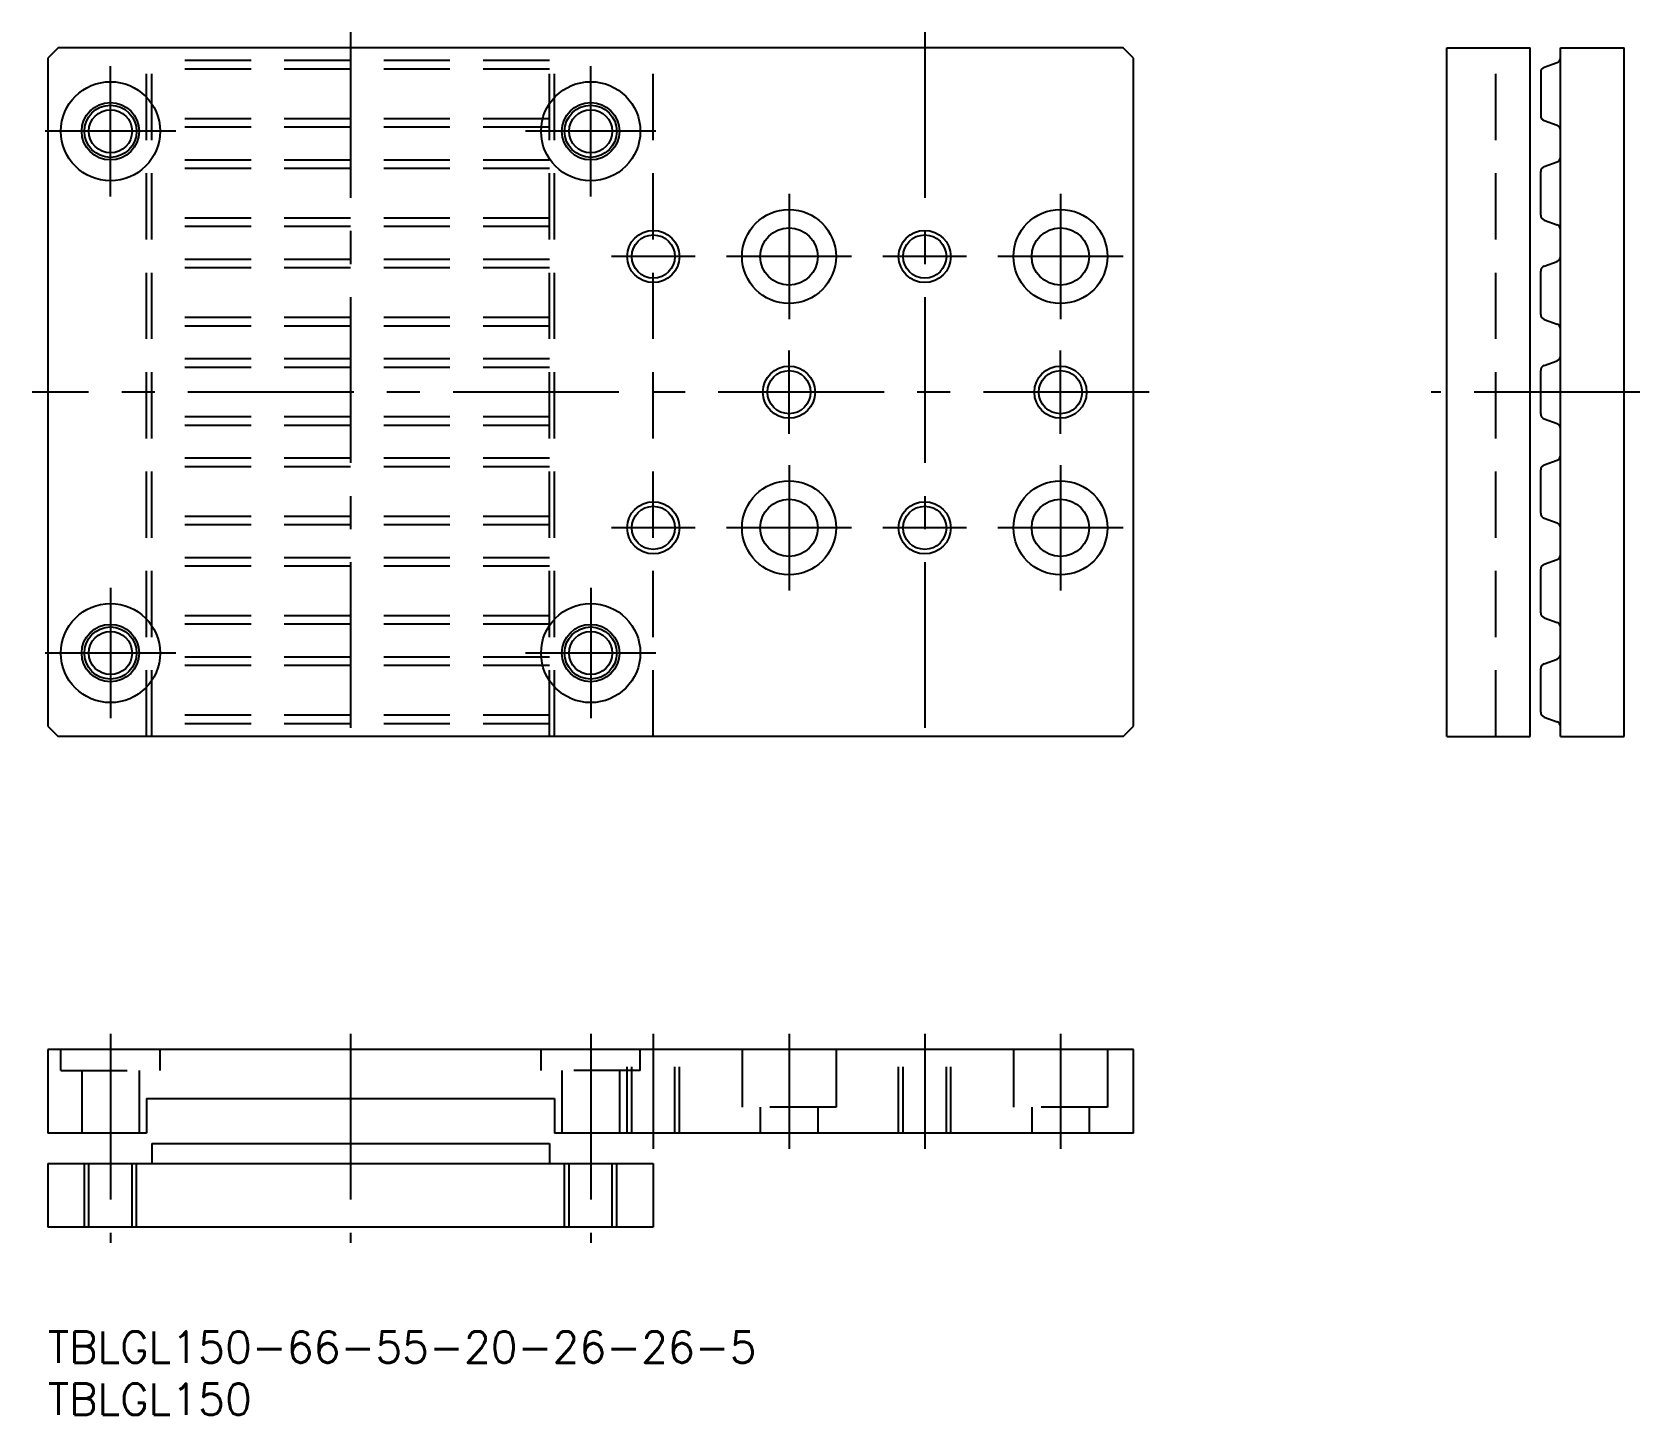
# Model space of a CAD drawing. Extents: x -2 to 152, y -8 to 124.
import ezdxf

# ---------------------------------------------------------------- set-up
doc = ezdxf.new("R2010")
doc.units = 0
doc.header["$LTSCALE"] = 0.5
doc.linetypes.add('CENTER', pattern=[50.8, 31.75, -6.35, 6.35, -6.35])
doc.linetypes.add('DASHED', pattern=[19.05, 12.7, -6.35])
for name, color, linetype in [('MSM_CENTER', 1, 'CENTER'), ('MSM_CONTINUOUS', 7, 'CONTINUOUS'), ('MSM_DASHED', 4, 'DASHED'), ('MSM_NARROW', 5, 'CONTINUOUS'), ('MSM_PART_NUMBER', 7, 'CONTINUOUS')]:
    doc.layers.add(name, color=color, linetype=linetype)
doc.styles.get("Standard").update_dxf_attribs({"font": 'txt.shx', "height": 2, "bigfont": 'bigfont.shx'})

# ---------------------------------------------------------------- blocks, each defined once
blk = doc.blocks.new('*U55')
at = {"layer": 'MSM_PART_NUMBER'}
blk.add_text('TBLGL150-66-55-20-26-26-5', height=3, dxfattribs=at).set_placement((0, -3))
blk = doc.blocks.new('*U56')
at = {"layer": 'MSM_PART_NUMBER'}
blk.add_text('TBLGL150', height=3, dxfattribs=at).set_placement((0, -8))

msp = doc.modelspace()

# ---------------------------------------------------------------- linework, layer by layer
at = {"layer": 'MSM_CENTER'}
for p, q in [((29, 124.5), (29, 55.5)), ((84, 124.5), (84, 55.5)), ((6, 108.75), (6, 121.25)), ((52, 108.75), (52, 121.25)), ((12.25, 115), (-0.25, 115)), ((58.25, 115), (45.75, 115)), ((71, 109), (71, 97)), ((97, 109), (97, 97)), ((62, 103), (54, 103)), ((77, 103), (65, 103)), ((88, 103), (80, 103)), ((103, 103), (91, 103)), ((71, 86), (71, 94)), ((97, 86), (97, 94)), ((105.5, 90), (-1.5, 90)), ((152.5, 90), (132.5, 90)), ((71, 83), (71, 71)), ((97, 83), (97, 71)), ((62, 77), (54, 77)), ((77, 77), (65, 77)), ((88, 77), (80, 77)), ((103, 77), (91, 77)), ((6, 71.25), (6, 58.75)), ((52, 71.25), (52, 58.75)), ((12.25, 65), (-0.25, 65)), ((58.25, 65), (45.75, 65)), ((6, 28.5), (6, 8.5)), ((29, 28.5), (29, 8.5)), ((52, 28.5), (52, 8.5)), ((58, 28.5), (58, 17.5)), ((71, 28.5), (71, 17.5)), ((84, 28.5), (84, 17.5)), ((97, 28.5), (97, 17.5))]:
    msp.add_line(p, q, dxfattribs=at)
at = {"layer": 'MSM_CONTINUOUS'}
for p, q in [((1, 123), (0, 122)), ((0, 122), (0, 58)), ((103, 123), (1, 123)), ((104, 122), (103, 123)), ((104, 58), (104, 122)), ((134, 57), (134, 123)), ((134, 123), (142, 123)), ((142, 57), (142, 123)), ((144.9, 57), (144.9, 123)), ((144.9, 123), (151, 123)), ((151, 57), (151, 123)), ((143, 120.66), (143, 116.49)), ((143.33, 121.13), (144.57, 121.58)), ((143.33, 116.02), (144.57, 115.57)), ((143, 106.96), (143, 111.14)), ((143.33, 111.61), (144.57, 112.06)), ((143.33, 106.49), (144.57, 106.04)), ((143.33, 102.08), (144.57, 102.53)), ((143, 97.44), (143, 101.61)), ((143.33, 96.97), (144.57, 96.52)), ((143.33, 92.56), (144.57, 93.01)), ((143, 87.91), (143, 92.09)), ((143.33, 87.44), (144.57, 86.99)), ((143.33, 83.03), (144.57, 83.48)), ((143, 78.39), (143, 82.56)), ((143.33, 77.92), (144.57, 77.47)), ((143.33, 73.51), (144.57, 73.96)), ((143, 68.86), (143, 73.04)), ((143.33, 68.39), (144.57, 67.94)), ((143, 59.34), (143, 63.51)), ((143.33, 63.98), (144.57, 64.43)), ((143.33, 58.87), (144.57, 58.42)), ((0, 58), (1, 57)), ((103, 57), (1, 57)), ((103, 57), (104, 58)), ((134, 57), (142, 57)), ((144.9, 57), (151, 57)), ((0, 27), (0, 19)), ((104, 27), (0, 27)), ((104, 19), (104, 27)), ((9.45, 22.3), (48.55, 22.3)), ((9.45, 22.3), (9.45, 19)), ((48.55, 22.3), (48.55, 19)), ((9.45, 19), (0, 19)), ((104, 19), (48.55, 19)), ((9.95, 18), (48.05, 18)), ((9.95, 18), (9.95, 16.1)), ((48.05, 18), (48.05, 16.1)), ((0, 16.1), (58, 16.1)), ((0, 16.1), (0, 10)), ((58, 16.1), (58, 10)), ((58, 10), (0, 10))]:
    msp.add_line(p, q, dxfattribs=at)
for centre, radius in [((6, 115), 4.75), ((52, 115), 4.75), ((6, 115), 2.75), ((6, 115), 2.07), ((52, 115), 2.75), ((52, 115), 2.07), ((71, 103), 4.5), ((97, 103), 4.5), ((58, 103), 2.07), ((71, 103), 2.75), ((84, 103), 2.07), ((97, 103), 2.75), ((71, 90), 2.07), ((97, 90), 2.07), ((71, 77), 4.5), ((97, 77), 4.5), ((58, 77), 2.07), ((71, 77), 2.75), ((84, 77), 2.07), ((97, 77), 2.75), ((6, 65), 4.75), ((52, 65), 4.75), ((6, 65), 2.75), ((6, 65), 2.07), ((52, 65), 2.75), ((52, 65), 2.07)]:
    msp.add_circle(centre, radius, dxfattribs=at)
for centre, start, end in [((144.4, 122.05), 290, 0), ((143.5, 120.66), 110, 180), ((143.5, 116.49), 180, 250), ((144.4, 115.1), 0, 70), ((144.4, 112.53), 290, 0), ((143.5, 111.14), 110, 180), ((143.5, 106.96), 180, 250), ((144.4, 105.57), 0, 70), ((143.5, 101.61), 110, 180), ((144.4, 103), 290, 0), ((143.5, 97.44), 180, 250), ((144.4, 96.05), 0, 70), ((143.5, 92.09), 110, 180), ((144.4, 93.48), 290, 0), ((143.5, 87.91), 180, 250), ((144.4, 86.52), 0, 70), ((144.4, 83.95), 290, 0), ((143.5, 82.56), 110, 180), ((143.5, 78.39), 180, 250), ((144.4, 77), 0, 70), ((144.4, 74.43), 290, 0), ((143.5, 73.04), 110, 180), ((143.5, 68.86), 180, 250), ((144.4, 67.47), 0, 70), ((144.4, 64.9), 290, 0), ((143.5, 63.51), 110, 180), ((143.5, 59.34), 180, 250), ((144.4, 57.95), 0, 70)]:
    msp.add_arc(centre, 0.5, start, end, dxfattribs=at)
at = {"layer": 'MSM_DASHED'}
for p, q in [((9.45, 57), (9.45, 123)), ((9.95, 57), (9.95, 123)), ((48.05, 121.77), (9.95, 121.77)), ((48.05, 57), (48.05, 123)), ((48.55, 57), (48.55, 123)), ((58, 57), (58, 123)), ((138.7, 57), (138.7, 123)), ((48.05, 120.95), (9.95, 120.95)), ((48.05, 116.2), (9.95, 116.2)), ((48.05, 115.38), (9.95, 115.38)), ((48.05, 112.24), (9.95, 112.24)), ((48.05, 111.42), (9.95, 111.42)), ((48.05, 106.68), (9.95, 106.68)), ((48.05, 105.86), (9.95, 105.86)), ((48.05, 102.72), (9.95, 102.72)), ((48.05, 101.9), (9.95, 101.9)), ((48.05, 97.15), (9.95, 97.15)), ((48.05, 96.33), (9.95, 96.33)), ((48.05, 93.19), (9.95, 93.19)), ((48.05, 92.37), (9.95, 92.37)), ((48.05, 87.63), (9.95, 87.63)), ((48.05, 86.81), (9.95, 86.81)), ((48.05, 83.67), (9.95, 83.67)), ((48.05, 82.85), (9.95, 82.85)), ((48.05, 78.1), (9.95, 78.1)), ((48.05, 77.28), (9.95, 77.28)), ((48.05, 74.14), (9.95, 74.14)), ((48.05, 73.32), (9.95, 73.32)), ((48.05, 68.58), (9.95, 68.58)), ((48.05, 67.76), (9.95, 67.76)), ((48.05, 64.62), (9.95, 64.62)), ((48.05, 63.8), (9.95, 63.8)), ((48.05, 59.05), (9.95, 59.05)), ((48.05, 58.23), (9.95, 58.23)), ((1.25, 25), (1.25, 27)), ((10.75, 25), (10.75, 27)), ((47.25, 25), (47.25, 27)), ((55.5, 19), (55.5, 27)), ((55.93, 19), (55.93, 27)), ((56.75, 25), (56.75, 27)), ((60.07, 19), (60.07, 27)), ((60.5, 19), (60.5, 27)), ((66.5, 27), (66.5, 21.5)), ((75.5, 27), (75.5, 21.5)), ((81.5, 19), (81.5, 27)), ((81.93, 19), (81.93, 27)), ((86.07, 19), (86.07, 27)), ((86.5, 19), (86.5, 27)), ((92.5, 27), (92.5, 21.5)), ((101.5, 27), (101.5, 21.5)), ((1.25, 25), (10.75, 25)), ((3.25, 25), (3.25, 19)), ((8.75, 25), (8.75, 19)), ((56.75, 25), (47.25, 25)), ((49.25, 25), (49.25, 19)), ((54.75, 25), (54.75, 19)), ((75.5, 21.5), (66.5, 21.5)), ((68.25, 21.5), (68.25, 19)), ((73.75, 21.5), (73.75, 19)), ((101.5, 21.5), (92.5, 21.5)), ((94.25, 21.5), (94.25, 19)), ((99.75, 21.5), (99.75, 19)), ((3.5, 10), (3.5, 16.1)), ((3.93, 10), (3.93, 16.1)), ((8.07, 10), (8.07, 16.1)), ((8.5, 10), (8.5, 16.1)), ((49.5, 10), (49.5, 16.1)), ((49.93, 10), (49.93, 16.1)), ((54.07, 10), (54.07, 16.1)), ((54.5, 10), (54.5, 16.1))]:
    msp.add_line(p, q, dxfattribs=at)
at = {"layer": 'MSM_NARROW'}
for centre in [(6, 115), (52, 115), (58, 103), (84, 103), (71, 90), (97, 90), (58, 77), (84, 77), (6, 65), (52, 65)]:
    msp.add_circle(centre, 2.5, dxfattribs=at)

# ---------------------------------------------------------------- block references
at = {"layer": 'MSM_CONTINUOUS'}
for name in ['*U55', '*U56']:
    msp.add_blockref(name, (0, 0), dxfattribs=at)

doc.saveas('drawing.dxf')
